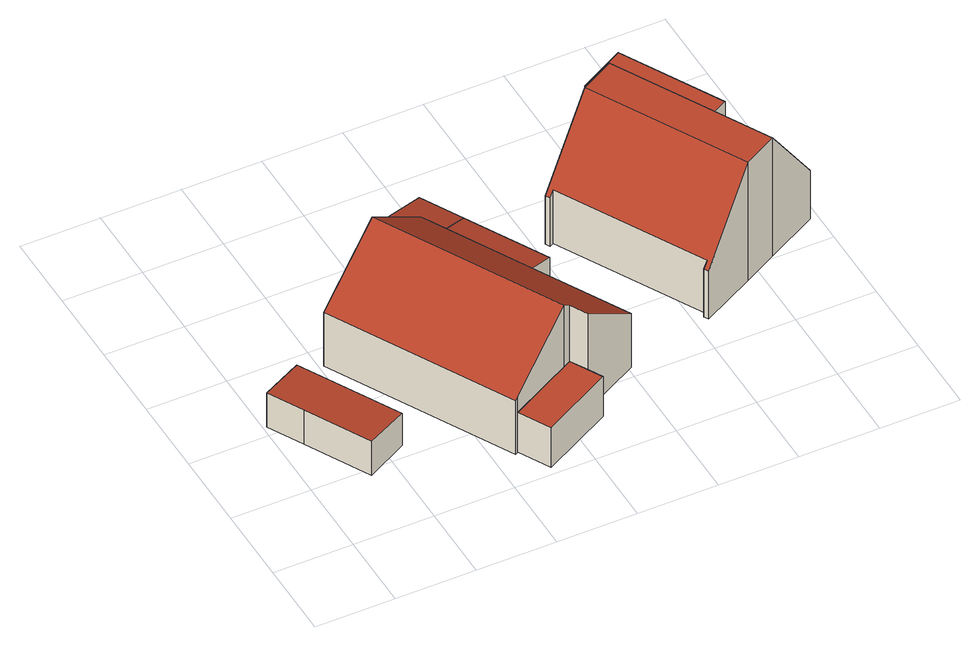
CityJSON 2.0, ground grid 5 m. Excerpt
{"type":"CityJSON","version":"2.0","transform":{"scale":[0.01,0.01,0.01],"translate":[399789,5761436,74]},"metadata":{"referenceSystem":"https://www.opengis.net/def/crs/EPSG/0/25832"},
"CityObjects":{
"building1":{"type":"Building","attributes":{"Gemeindeschluessel":"05515000","Geometrietyp2DReferenz":"3000","function":"31001_2460","roofType":"2100","measuredHeight":2.53},"geometry":[{"type":"Solid","lod":"2","boundaries":[[[[0,1,2,3]],[[4,5,1,0]],[[6,7,5,4]],[[8,9,7,6]],[[3,2,9,8]],[[6,4,0,3,8]],[[1,5,7,9,2]]]],"semantics":{"surfaces":[{"type":"WallSurface"},{"type":"RoofSurface"},{"type":"GroundSurface"}],"values":[[0,0,0,0,0,1,2]]}}]},
"building2":{"type":"Building","attributes":{"Gemeindeschluessel":"05515000","Geometrietyp2DReferenz":"3000","function":"51009_1610","roofType":"1000","measuredHeight":2.94},"geometry":[{"type":"Solid","lod":"2","boundaries":[[[[10,11,12,13]],[[14,15,11,10]],[[16,17,15,14]],[[18,19,17,16]],[[13,12,19,18]],[[16,14,10,13,18]],[[11,15,17,19,12]]]],"semantics":{"surfaces":[{"type":"WallSurface"},{"type":"RoofSurface"},{"type":"GroundSurface"}],"values":[[0,0,0,0,0,1,2]]}}]},
"building3":{"type":"Building","attributes":{"Gemeindeschluessel":"05515000","Geometrietyp2DReferenz":"3000","function":"31001_1000","roofType":"3100","measuredHeight":7.52},"address":[{"country":"Germany","locality":"Münster","thoroughfareNumber":"86","thoroughfareName":"Käthe-Ernst-Weg"}],"geometry":[{"type":"Solid","lod":"2","boundaries":[[[[20,21,22,23]],[[24,25,21,20]],[[26,27,25,24]],[[28,29,27,26]],[[30,31,29,28]],[[32,33,31,30]],[[34,35,33,32]],[[36,37,35,34]],[[38,39,37,36]],[[40,41,39,38]],[[42,43,41,40]],[[23,22,43,42]],[[36,34,32,30,28,26,24,20,38]],[[23,42,40,38,20]],[[21,25,27,29,31,33,35,37,39,41,43,22]]]],"semantics":{"surfaces":[{"type":"WallSurface"},{"type":"RoofSurface"},{"type":"GroundSurface"}],"values":[[0,0,0,0,0,0,0,0,0,0,0,0,1,1,2]]}}]},
"building4":{"type":"Building","attributes":{"Gemeindeschluessel":"05515000","Geometrietyp2DReferenz":"3000","function":"31001_1310","roofType":"2100","measuredHeight":3.04},"geometry":[{"type":"Solid","lod":"2","boundaries":[[[[44,45,46,47]],[[48,49,45,44]],[[50,51,49,48]],[[52,53,51,50]],[[54,55,53,52]],[[47,46,55,54]],[[52,50,48,44,47,54]],[[45,49,51,53,55,46]]]],"semantics":{"surfaces":[{"type":"WallSurface"},{"type":"RoofSurface"},{"type":"GroundSurface"}],"values":[[0,0,0,0,0,0,1,2]]}}]},
"building5":{"type":"Building","attributes":{"Gemeindeschluessel":"05515000","Geometrietyp2DReferenz":"3000","function":"51009_1611","roofType":"2100","measuredHeight":2.94},"geometry":[{"type":"Solid","lod":"2","boundaries":[[[[56,57,58,59]],[[60,61,57,56]],[[62,63,61,60]],[[59,58,63,62]],[[60,56,59,62]],[[57,61,63,58]]]],"semantics":{"surfaces":[{"type":"WallSurface"},{"type":"RoofSurface"},{"type":"GroundSurface"}],"values":[[0,0,0,0,1,2]]}}]},
"building6":{"type":"Building","attributes":{"Gemeindeschluessel":"05515000","Geometrietyp2DReferenz":"3000","function":"31001_1000","roofType":"9999","measuredHeight":8.74},"address":[{"country":"Germany","locality":"Münster","thoroughfareNumber":"84","thoroughfareName":"Käthe-Ernst-Weg"}],"geometry":[{"type":"Solid","lod":"2","boundaries":[[[[64,65,66,67]],[[68,69,65,64]],[[70,71,69,68]],[[72,73,71,70]],[[74,75,73,72]],[[76,77,75,74]],[[78,79,77,76]],[[80,81,79,78]],[[82,83,81,80]],[[84,85,83,82]],[[86,87,85,84]],[[88,89,87,86]],[[90,91,89,88]],[[92,93,91,90]],[[94,95,93,92]],[[67,66,95,94]],[[74,72,70,68,64,67,94,76]],[[90,88,86,84,82,80,78,92]],[[92,78,76,94]],[[65,69,71,73,75,77,79,81,83,85,87,89,91,93,95,66]]]],"semantics":{"surfaces":[{"type":"WallSurface"},{"type":"RoofSurface"},{"type":"GroundSurface"}],"values":[[0,0,0,0,0,0,0,0,0,0,0,0,0,0,0,0,1,1,1,2]]}}]},
"building7":{"type":"Building","attributes":{"Gemeindeschluessel":"05515000","Geometrietyp2DReferenz":"3000","function":"31001_2460","roofType":"1000","measuredHeight":2.8},"geometry":[{"type":"Solid","lod":"2","boundaries":[[[[96,97,98,99]],[[100,101,97,96]],[[102,103,101,100]],[[104,105,103,102]],[[106,107,105,104]],[[99,98,107,106]],[[104,102,100,96,99,106]],[[97,101,103,105,107,98]]]],"semantics":{"surfaces":[{"type":"WallSurface"},{"type":"RoofSurface"},{"type":"GroundSurface"}],"values":[[0,0,0,0,0,0,1,2]]}}]}
},
"vertices":[
[4,1035,364],[4,1035,111],[120,816,111],[120,816,364],[265,1175,349],[265,1175,111],[595,558,349],[595,558,111],[332,418,364],[332,418,111],
[1135,224,396],[1135,224,102],[1241,27,102],[1241,27,396],[1582,463,396],[1582,463,102],[1640,355,396],[1640,355,102],[1687,266,396],[1687,266,102],
[934,1564,851],[934,1564,99],[518,1342,99],[518,1342,498],[1319,1770,524],[1319,1770,99],[1350,1786,498],[1350,1786,99],[1387,1717,498],[1387,1717,99],[1658,1211,498],[1658,1211,99],[2010,552,498],[2010,552,99],[1640,355,811],[1640,355,99],[1582,463,811],[1582,463,99],[1536,438,851],[1536,438,99],[1135,224,511],[1135,224,99],[1119,215,498],[1119,215,99],
[1319,1770,398],[1319,1770,94],[1350,1786,94],[1350,1786,388],[1218,1960,398],[1218,1960,94],[1514,2117,305],[1514,2117,94],[1653,1857,305],[1653,1857,94],[1387,1717,388],[1387,1717,94],
[1658,1211,386],[1658,1211,92],[1923,1352,92],[1923,1352,304],[1387,1717,386],[1387,1717,92],[1653,1857,304],[1653,1857,92],
[2911,2127,484],[2911,2127,86],[2894,2117,86],[2894,2117,512],[3068,1834,483],[3068,1834,86],[3410,1197,483],[3410,1197,86],[3434,1210,445],[3434,1210,86],[3449,1182,444],[3449,1182,86],[3127,1010,960],[3127,1010,86],[2914,896,960],[2914,896,86],[2575,715,442],[2575,715,86],[2560,743,443],[2560,743,86],[2587,756,483],[2587,756,86],[2104,1659,483],[2104,1659,86],[2078,1645,444],[2078,1645,86],[2063,1673,444],[2063,1673,86],[2402,1854,960],[2402,1854,86],[2614,1967,960],[2614,1967,86],
[2894,2117,358],[2894,2117,77],[2911,2127,77],[2911,2127,358],[2715,2451,358],[2715,2451,77],[3003,2606,358],[3003,2606,77],[3337,1980,358],[3337,1980,77],[3068,1834,358],[3068,1834,77]
]}
